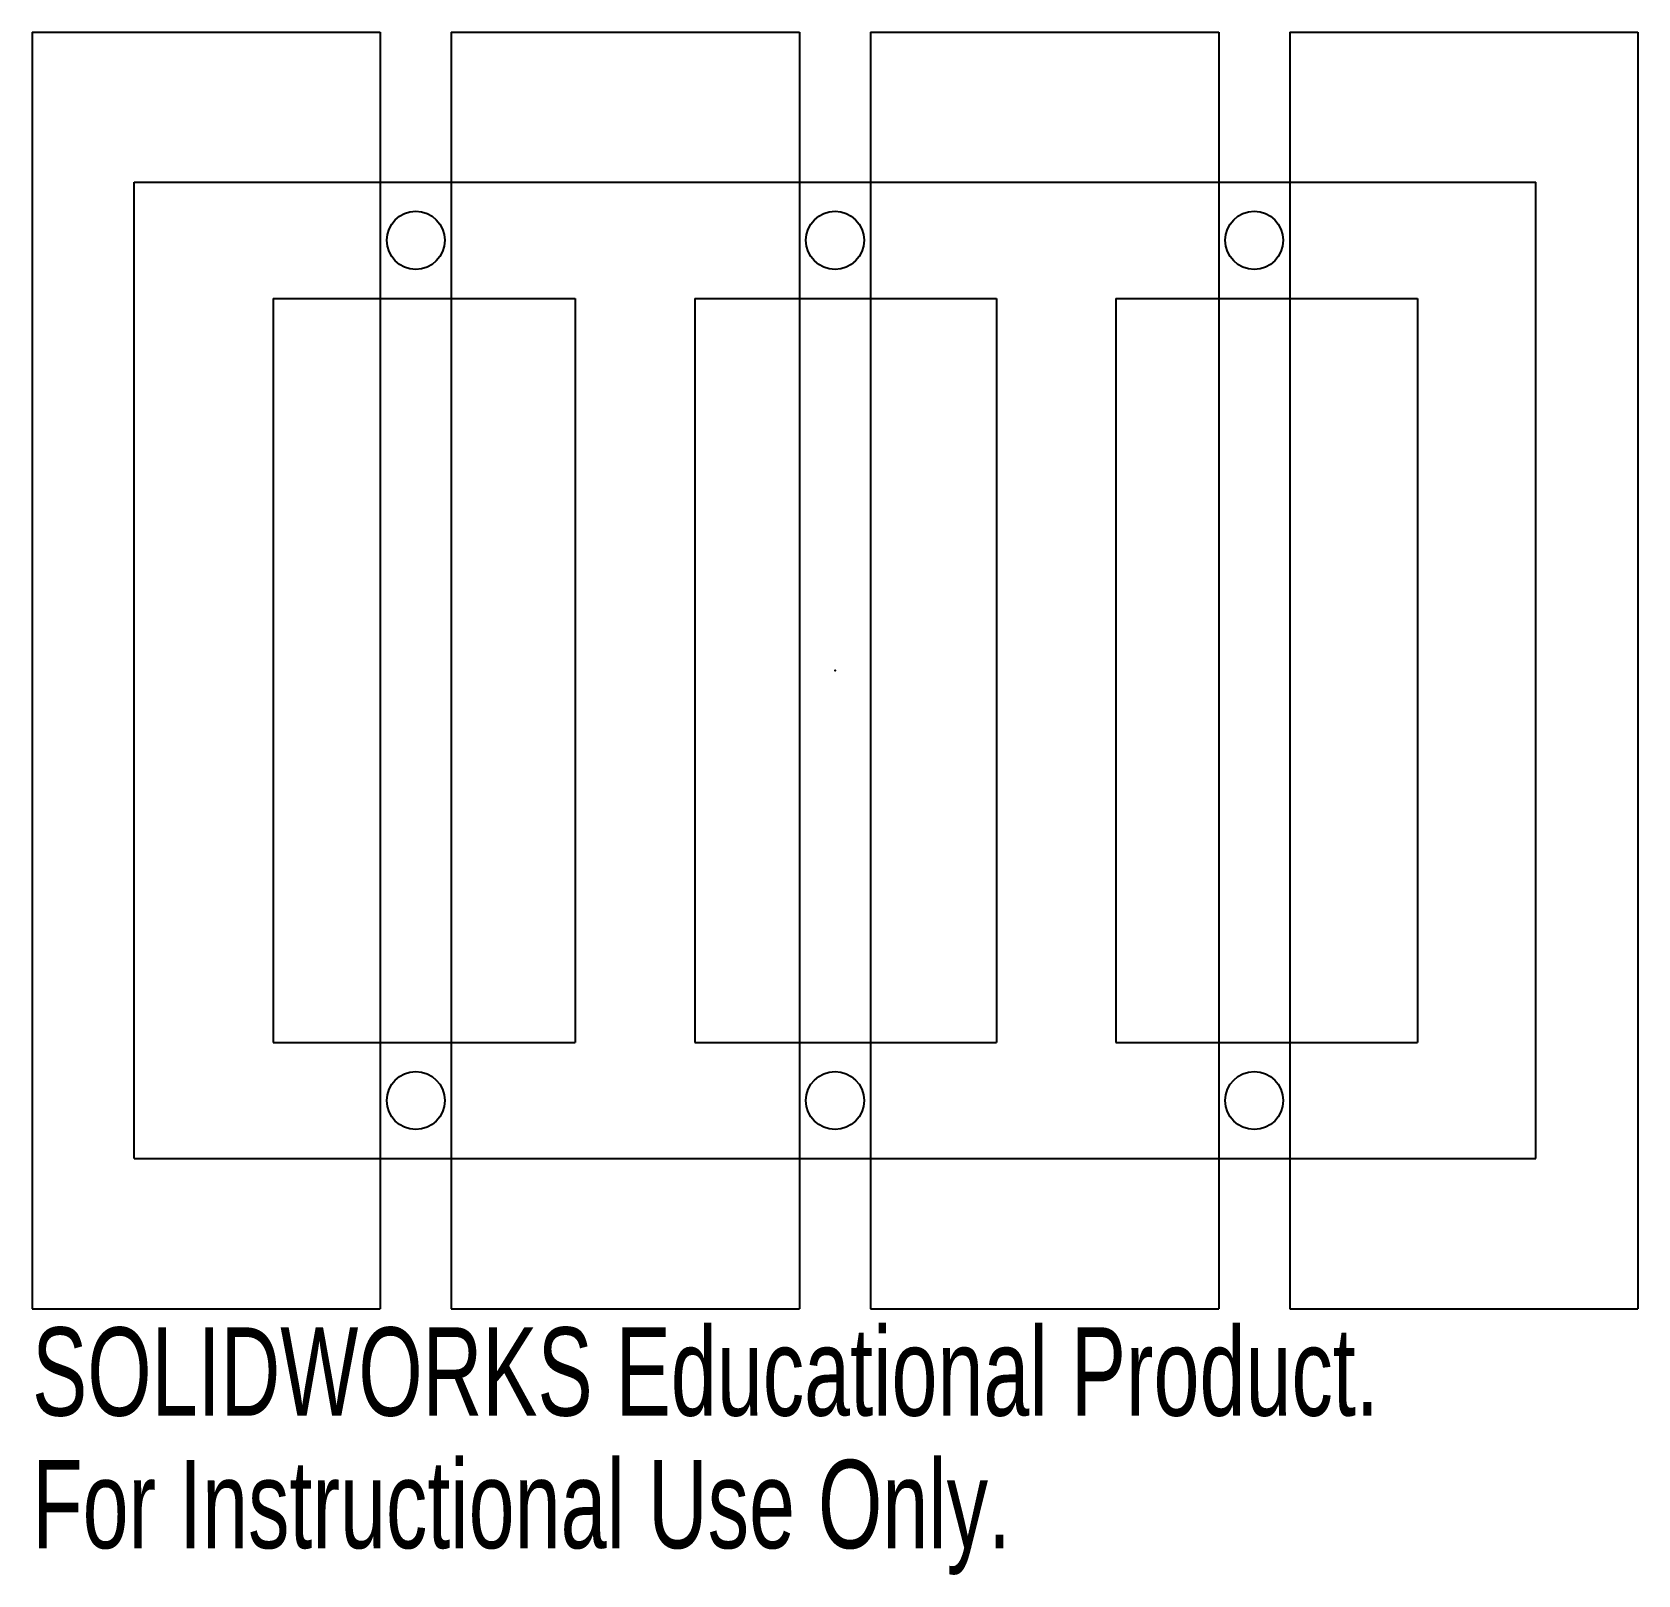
# Model space of a CAD drawing. Header units: inches. Extents: x -1.73 to 1.73, y -1.95 to 1.38.
import ezdxf

# ---------------------------------------------------------------- set-up
doc = ezdxf.new("R2010")
doc.units = ezdxf.units.IN
doc.header["$MEASUREMENT"] = 0
doc.header["$PDSIZE"] = -1
doc.styles.add('SLDTEXTSTYLE0', font='TXT', dxfattribs={"width": 0.7})

msp = doc.modelspace()

# ---------------------------------------------------------------- linework, layer by layer
at = {"color": 7, "linetype": 'Continuous'}
for p, q in [((-1.7295, 1.375), (-0.9795, 1.375)), ((-1.7295, 1.375), (-1.7295, -1.375)), ((-0.9795, 1.375), (-0.9795, -1.375)), ((-0.8265, 1.375), (-0.0765, 1.375)), ((-0.8265, 1.375), (-0.8265, -1.375)), ((-0.0765, 1.375), (-0.0765, -1.375)), ((0.0765, 1.375), (0.8265, 1.375)), ((0.0765, 1.375), (0.0765, -1.375)), ((0.8265, 1.375), (0.8265, -1.375)), ((0.9795, 1.375), (1.7295, 1.375)), ((0.9795, 1.375), (0.9795, -1.375)), ((1.7295, 1.375), (1.7295, -1.375)), ((-1.51, -1.0515), (-1.51, 1.0515)), ((-1.51, 1.0515), (1.51, 1.0515)), ((1.51, -1.0515), (1.51, 1.0515)), ((-1.21, 0.8015), (-0.56, 0.8015)), ((-1.21, 0.8015), (-1.21, -0.8015)), ((-0.56, 0.8015), (-0.56, -0.8015)), ((-0.302, 0.8015), (0.348, 0.8015)), ((-0.302, 0.8015), (-0.302, -0.8015)), ((0.348, 0.8015), (0.348, -0.8015)), ((0.605, 0.8015), (1.255, 0.8015)), ((0.605, 0.8015), (0.605, -0.8015)), ((1.255, 0.8015), (1.255, -0.8015)), ((-1.21, -0.8015), (-0.56, -0.8015)), ((-0.302, -0.8015), (0.348, -0.8015)), ((0.605, -0.8015), (1.255, -0.8015)), ((-1.51, -1.0515), (1.51, -1.0515)), ((-1.7295, -1.375), (-0.9795, -1.375)), ((-0.8265, -1.375), (-0.0765, -1.375)), ((0.0765, -1.375), (0.8265, -1.375)), ((0.9795, -1.375), (1.7295, -1.375))]:
    msp.add_line(p, q, dxfattribs=at)
for centre in [(-0.903, 0.9265), (0, 0.9265), (0.903, 0.9265), (-0.903, -0.9265), (0, -0.9265), (0.903, -0.9265)]:
    msp.add_circle(centre, 0.0625, dxfattribs=at)
msp.add_point((0, 0), dxfattribs=at)

# ---------------------------------------------------------------- texts
at = {"color": 7, "linetype": 'Continuous', "char_height": 0.1903, "attachment_point": 1, "style": 'SLDTEXTSTYLE0'}
for s, insert in [('SOLIDWORKS Educational Product.', (-1.7295, -1.4151)), ('For Instructional Use Only.', (-1.7295, -1.7006))]:
    msp.add_mtext(s, dxfattribs=dict(at, insert=insert))

doc.saveas('drawing.dxf')
